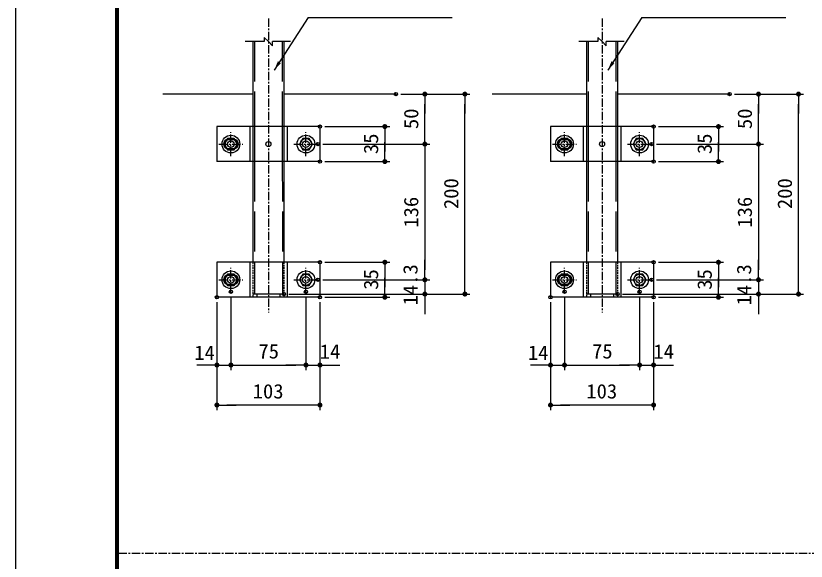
# Model space of a CAD drawing. Units: millimetres, scale not verified. Extents: x -4455 to 4455, y -3150 to 3150.
# Drawn here: x -4455 to -2085, y -24 to 1612 of the extents above; entities that cross this region are included whole.
import ezdxf
from ezdxf.enums import TextEntityAlignment as Align

# ---------------------------------------------------------------- set-up
doc = ezdxf.new("R2010")
doc.units = ezdxf.units.MM
doc.header["$LTSCALE"] = 20
doc.header["$PDMODE"] = 32
doc.header["$PDSIZE"] = 10
for name, pattern in [('DASHED', [7.5, 6, -1.5]), ('USER1', [1.125, 0.75, -0.125, 0.125, -0.125]), ('USER2', [2, 1.25, -0.25, 0.25, -0.25]), ('USER3', [0.375, 0.25, -0.125])]:
    doc.linetypes.add(name, pattern=pattern)
for name, color, linetype, lineweight in [('0-1_7詳細', 7, 'Continuous', 25), ('0-3_SUNPOU', 1, 'Continuous', 25), ('0-6_10枠', 7, 'Continuous', 25), ('0-7_中心線', 1, 'USER2', 25), ('0-9_SCALE', 7, 'Continuous', 25), ('0-D_5寸法', 1, 'Continuous', 25)]:
    doc.layers.add(name, color=color, linetype=linetype, lineweight=lineweight)
doc.layers.add('0-4_DEFPOINTS', color=7, linetype='Continuous')
doc.styles.add('ＭＳ ゴシック', font='')
doc.styles.get('ＭＳ ゴシック').set_extended_font_data('MS Gothic')

# ---------------------------------------------------------------- blocks, each defined once
blk = doc.blocks.new('M1')
at = {"layer": '0-3_SUNPOU'}
blk.add_line((-5, 0), (-38.58, 0), dxfattribs=at)
for points in [[(0, 0), (-5, 0), (-4.96, 0.63)], [(0, 0), (-4.96, -0.63), (-5, 0)], [(0, 0), (-4.96, 0.63), (-4.84, 1.24)], [(0, 0), (-4.84, -1.24), (-4.96, -0.63)], [(0, 0), (-4.84, 1.24), (-4.65, 1.84)], [(0, 0), (-4.65, -1.84), (-4.84, -1.24)], [(0, 0), (-4.65, 1.84), (-4.38, 2.41)], [(0, 0), (-4.38, -2.41), (-4.65, -1.84)], [(0, 0), (-4.38, 2.41), (-4.05, 2.94)], [(0, 0), (-4.05, -2.94), (-4.38, -2.41)], [(0, 0), (-4.05, 2.94), (-3.64, 3.42)], [(0, 0), (-3.64, -3.42), (-4.05, -2.94)], [(0, 0), (-3.64, 3.42), (-3.19, 3.85)], [(0, 0), (-3.19, -3.85), (-3.64, -3.42)], [(0, 0), (-3.19, 3.85), (-2.68, 4.22)], [(0, 0), (-2.68, -4.22), (-3.19, -3.85)], [(0, 0), (-2.68, 4.22), (-2.13, 4.52)], [(0, 0), (-2.13, -4.52), (-2.68, -4.22)], [(0, 0), (-2.13, 4.52), (-1.55, 4.76)], [(0, 0), (-1.55, -4.76), (-2.13, -4.52)], [(0, 0), (-1.55, 4.76), (-0.94, 4.91)], [(0, 0), (-0.94, -4.91), (-1.55, -4.76)], [(0, 0), (-0.94, 4.91), (-0.31, 4.99)], [(0, 0), (-0.31, -4.99), (-0.94, -4.91)], [(0, 0), (-0.31, 4.99), (0.31, 4.99)], [(0, 0), (0.31, -4.99), (-0.31, -4.99)], [(0, 0), (0.31, 4.99), (0.94, 4.91)], [(0, 0), (0.94, 4.91), (1.55, 4.76)], [(0, 0), (1.55, 4.76), (2.13, 4.52)], [(0, 0), (2.13, 4.52), (2.68, 4.22)], [(0, 0), (2.68, 4.22), (3.19, 3.85)], [(0, 0), (3.19, 3.85), (3.64, 3.42)], [(0, 0), (3.64, 3.42), (4.05, 2.94)], [(0, 0), (4.05, 2.94), (4.38, 2.41)], [(0, 0), (4.38, 2.41), (4.65, 1.84)], [(0, 0), (4.65, 1.84), (4.84, 1.24)], [(0, 0), (4.84, 1.24), (4.96, 0.63)], [(0, 0), (4.96, 0.63), (5, 0)], [(0, 0), (0.94, -4.91), (0.31, -4.99)], [(0, 0), (1.55, -4.76), (0.94, -4.91)], [(0, 0), (2.13, -4.52), (1.55, -4.76)], [(0, 0), (2.68, -4.22), (2.13, -4.52)], [(0, 0), (3.19, -3.85), (2.68, -4.22)], [(0, 0), (3.64, -3.42), (3.19, -3.85)], [(0, 0), (4.05, -2.94), (3.64, -3.42)], [(0, 0), (4.38, -2.41), (4.05, -2.94)], [(0, 0), (4.65, -1.84), (4.38, -2.41)], [(0, 0), (4.84, -1.24), (4.65, -1.84)], [(0, 0), (4.96, -0.63), (4.84, -1.24)], [(0, 0), (5, 0), (4.96, -0.63)]]:
    blk.add_solid(points, dxfattribs=at)

msp = doc.modelspace()

# ---------------------------------------------------------------- linework, layer by layer
at = {"layer": '0-1_7詳細', "color": 1, "linetype": 'USER2'}
for p, q in [((-3697.66, 1603.44), (-3697.66, 721.58)), ((-2697.47, 1603.44), (-2697.47, 721.58)), ((-3810.16, 1191.03), (-3810.16, 1262.9)), ((-3585.16, 1191.03), (-3585.16, 1262.9)), ((-2809.97, 1191.03), (-2809.97, 1262.9)), ((-2584.97, 1191.03), (-2584.97, 1262.9)), ((-3846.09, 1226.97), (-3774.22, 1226.97)), ((-3621.09, 1226.97), (-3549.22, 1226.97)), ((-2845.91, 1226.97), (-2774.04, 1226.97)), ((-2620.91, 1226.97), (-2549.04, 1226.97)), ((-3810.16, 783.94), (-3810.16, 855.81)), ((-3585.16, 783.94), (-3585.16, 855.81)), ((-2809.97, 783.94), (-2809.97, 855.81)), ((-2584.97, 783.94), (-2584.97, 855.81)), ((-3846.09, 819.87), (-3774.22, 819.87)), ((-3621.09, 819.87), (-3549.22, 819.87)), ((-2845.91, 819.87), (-2774.04, 819.87)), ((-2620.91, 819.87), (-2549.04, 819.87))]:
    msp.add_line(p, q, dxfattribs=at)
at = {"layer": '0-1_7詳細', "color": 1}
for p, q in [((-3578.19, 1606.81), (-3146.93, 1606.81)), ((-2578.01, 1606.81), (-2146.74, 1606.81)), ((-3300.28, 1376.97), (-3213.63, 1376.97)), ((-3300.28, 1376.97), (-3093.63, 1376.97)), ((-2300.1, 1376.97), (-2093.45, 1376.97)), ((-2300.1, 1376.97), (-2213.45, 1376.97)), ((-3228.63, 1256.97), (-3228.63, 1346.97)), ((-3108.63, 806.97), (-3108.63, 1346.97)), ((-2228.45, 1256.97), (-2228.45, 1346.97)), ((-2108.45, 806.97), (-2108.45, 1346.97)), ((-3528.16, 1279.47), (-3333.63, 1279.47)), ((-2527.97, 1279.47), (-2333.45, 1279.47)), ((-3348.63, 1249.47), (-3348.63, 1204.47)), ((-2348.45, 1249.47), (-2348.45, 1204.47)), ((-3534.22, 1226.97), (-3213.63, 1226.97)), ((-3534.22, 1226.97), (-3213.63, 1226.97)), ((-2534.04, 1226.97), (-2213.45, 1226.97)), ((-2534.04, 1226.97), (-2213.45, 1226.97)), ((-3228.63, 1196.97), (-3228.63, 849.87)), ((-2228.45, 1196.97), (-2228.45, 849.87)), ((-3528.16, 1174.47), (-3333.63, 1174.47)), ((-2527.97, 1174.47), (-2333.45, 1174.47)), ((-3228.63, 849.87), (-3228.63, 879.87)), ((-2228.45, 849.87), (-2228.45, 879.87)), ((-3528.16, 872.37), (-3333.63, 872.37)), ((-2527.97, 872.37), (-2333.45, 872.37)), ((-3348.63, 842.37), (-3348.63, 797.37)), ((-2348.45, 842.37), (-2348.45, 797.37)), ((-3534.22, 819.87), (-3213.63, 819.87)), ((-3534.22, 819.87), (-3213.63, 819.87)), ((-3228.63, 819.87), (-3228.63, 776.97)), ((-2534.04, 819.87), (-2213.45, 819.87)), ((-2534.04, 819.87), (-2213.45, 819.87)), ((-2228.45, 819.87), (-2228.45, 776.97)), ((-3810.16, 768.94), (-3810.16, 549.03)), ((-3810.16, 768.94), (-3810.16, 549.03)), ((-3636.15, 776.97), (-3093.63, 776.97)), ((-3636.15, 776.97), (-3213.63, 776.97)), ((-3585.16, 768.94), (-3585.16, 549.03)), ((-3585.16, 768.94), (-3585.16, 549.03)), ((-3528.16, 767.37), (-3333.63, 767.37)), ((-2809.97, 768.94), (-2809.97, 549.03)), ((-2809.97, 768.94), (-2809.97, 549.03)), ((-2635.97, 776.97), (-2213.45, 776.97)), ((-2635.97, 776.97), (-2093.45, 776.97)), ((-2584.97, 768.94), (-2584.97, 549.03)), ((-2584.97, 768.94), (-2584.97, 549.03)), ((-2527.97, 767.37), (-2333.45, 767.37)), ((-3852.16, 752.37), (-3852.16, 429.03)), ((-3852.16, 752.37), (-3852.16, 549.03)), ((-3543.16, 752.37), (-3543.16, 429.03)), ((-3543.16, 752.37), (-3543.16, 549.03)), ((-3228.63, 746.97), (-3228.63, 716.97)), ((-2851.97, 752.37), (-2851.97, 549.03)), ((-2851.97, 752.37), (-2851.97, 429.03)), ((-2542.97, 752.37), (-2542.97, 549.03)), ((-2542.97, 752.37), (-2542.97, 429.03)), ((-2228.45, 746.97), (-2228.45, 716.97)), ((-3882.16, 564.03), (-3912.16, 564.03)), ((-3852.16, 564.03), (-3810.16, 564.03)), ((-3780.16, 564.03), (-3615.16, 564.03)), ((-3780.16, 564.03), (-3750.16, 564.03)), ((-3615.16, 564.03), (-3645.16, 564.03)), ((-3585.16, 564.03), (-3543.16, 564.03)), ((-3513.16, 564.03), (-3483.16, 564.03)), ((-2881.97, 564.03), (-2911.97, 564.03)), ((-2851.97, 564.03), (-2809.97, 564.03)), ((-2779.97, 564.03), (-2749.97, 564.03)), ((-2779.97, 564.03), (-2614.97, 564.03)), ((-2614.97, 564.03), (-2644.97, 564.03)), ((-2584.97, 564.03), (-2542.97, 564.03)), ((-2512.97, 564.03), (-2482.97, 564.03)), ((-3573.16, 444.03), (-3822.16, 444.03)), ((-2572.97, 444.03), (-2821.97, 444.03))]:
    msp.add_line(p, q, dxfattribs=at)
at = {"layer": '0-1_7詳細', "color": 4}
for p, q in [((-3710.21, 1546.6), (-3697.66, 1534.38)), ((-3710.21, 1546.6), (-3710.21, 1534.38)), ((-2710.03, 1546.6), (-2710.03, 1534.38)), ((-2710.03, 1546.6), (-2697.47, 1534.38)), ((-3710.21, 1534.38), (-3767.39, 1534.38)), ((-3685.1, 1522.16), (-3697.66, 1534.38)), ((-3685.1, 1522.16), (-3685.1, 1534.38)), ((-3631.01, 1534.38), (-3685.1, 1534.38)), ((-2710.03, 1534.38), (-2767.21, 1534.38)), ((-2684.91, 1522.16), (-2697.47, 1534.38)), ((-2630.82, 1534.38), (-2684.91, 1534.38)), ((-2684.91, 1522.16), (-2684.91, 1534.38))]:
    msp.add_line(p, q, dxfattribs=at)
at = {"layer": '0-1_7詳細'}
for p, q in [((-3744.16, 1534.38), (-3744.16, 1279.47)), ((-3651.16, 1534.38), (-3651.16, 1279.47)), ((-2743.97, 1534.38), (-2743.97, 1279.47)), ((-2650.97, 1534.38), (-2650.97, 1279.47)), ((-3744.16, 1376.97), (-4014.57, 1376.97)), ((-3315.28, 1376.97), (-3651.16, 1376.97)), ((-2743.97, 1376.97), (-3027.14, 1376.97)), ((-2315.1, 1376.97), (-2650.97, 1376.97)), ((-3852.16, 1279.47), (-3852.16, 1174.47)), ((-3543.16, 1279.47), (-3852.16, 1279.47)), ((-3753.76, 1279.47), (-3753.76, 1174.47)), ((-3641.56, 1279.47), (-3641.56, 1174.47)), ((-3543.16, 1279.47), (-3543.16, 1174.47)), ((-2753.57, 1279.47), (-2753.57, 1174.47)), ((-2641.37, 1279.47), (-2641.37, 1174.47)), ((-2542.97, 1279.47), (-2542.97, 1174.47)), ((-3819.16, 1240.47), (-3801.16, 1240.47)), ((-2818.97, 1240.47), (-2800.97, 1240.47)), ((-3819.16, 1213.47), (-3801.16, 1213.47)), ((-2818.97, 1213.47), (-2800.97, 1213.47)), ((-3543.16, 1174.47), (-3852.16, 1174.47)), ((-3744.16, 1174.47), (-3744.15, 872.37)), ((-3651.16, 1174.47), (-3651.15, 872.37)), ((-2542.97, 1174.47), (-2851.97, 1174.47)), ((-2743.97, 1174.47), (-2743.97, 872.37)), ((-2650.97, 1174.47), (-2650.97, 872.37)), ((-3753.75, 872.37), (-3753.75, 767.37)), ((-3641.55, 872.37), (-3641.55, 767.37)), ((-3543.16, 872.37), (-3543.16, 767.37)), ((-2851.97, 872.37), (-2851.97, 767.37)), ((-2542.97, 872.37), (-2851.97, 872.37)), ((-2753.57, 872.37), (-2753.57, 767.37)), ((-2641.37, 872.37), (-2641.37, 767.37)), ((-2542.97, 872.37), (-2542.97, 767.37)), ((-3819.16, 833.37), (-3801.16, 833.37)), ((-2818.97, 833.37), (-2800.97, 833.37)), ((-3819.16, 806.37), (-3801.16, 806.37)), ((-2818.97, 806.37), (-2800.97, 806.37)), ((-3543.16, 767.37), (-3852.16, 767.37)), ((-2542.97, 767.37), (-2851.97, 767.37))]:
    msp.add_line(p, q, dxfattribs=at)
at = {"layer": '0-1_7詳細', "color": 1, "linetype": 'DASHED'}
for p, q in [((-3739.36, 1534.38), (-3739.36, 1279.47)), ((-3655.96, 1534.38), (-3655.96, 1279.47)), ((-2739.17, 1534.38), (-2739.17, 1279.47)), ((-2655.77, 1534.38), (-2655.77, 1279.47)), ((-3744.16, 1279.47), (-3744.16, 1174.47)), ((-3739.36, 1279.47), (-3739.36, 1174.47)), ((-3655.96, 1279.47), (-3655.96, 1174.47)), ((-3651.16, 1279.47), (-3651.16, 1174.47)), ((-2743.97, 1279.47), (-2743.97, 1174.47)), ((-2739.17, 1279.47), (-2739.17, 1174.47)), ((-2655.77, 1279.47), (-2655.77, 1174.47)), ((-2650.97, 1279.47), (-2650.97, 1174.47)), ((-3739.36, 1174.47), (-3739.35, 872.37)), ((-3655.96, 1174.47), (-3655.95, 872.37)), ((-2739.17, 1174.47), (-2739.17, 872.37)), ((-2655.77, 1174.47), (-2655.77, 872.37)), ((-3739.35, 872.37), (-3739.35, 776.97)), ((-3655.95, 872.37), (-3655.95, 776.97)), ((-2739.17, 872.37), (-2739.17, 776.97)), ((-2655.77, 872.37), (-2655.77, 776.97)), ((-3651.15, 776.97), (-3744.15, 776.97)), ((-2650.97, 776.97), (-2743.97, 776.97))]:
    msp.add_line(p, q, dxfattribs=at)
at = {"layer": '0-1_7詳細', "color": 1, "linetype": 'USER3'}
for p, q in [((-3744.15, 872.37), (-3744.15, 767.37)), ((-3651.15, 872.37), (-3651.15, 767.37)), ((-2743.97, 872.37), (-2743.97, 767.37)), ((-2650.97, 872.37), (-2650.97, 767.37))]:
    msp.add_line(p, q, dxfattribs=at)
at = {"layer": '0-1_7詳細', "color": 1, "linetype": 'USER1'}
for p, q in [((-3732.16, 776.97), (-3732.16, 767.37)), ((-3663.16, 776.97), (-3663.16, 767.37)), ((-2731.97, 776.97), (-2731.97, 767.37)), ((-2662.97, 776.97), (-2662.97, 767.37))]:
    msp.add_line(p, q, dxfattribs=at)
at = {"layer": '0-1_7詳細'}
for points in [[(-2542.97, 1279.47), (-2851.97, 1279.47), (-2851.97, 1174.47)], [(-3543.16, 872.37), (-3852.16, 872.37), (-3852.16, 767.37)]]:
    msp.add_lwpolyline(points, dxfattribs=at)
for points in [[(-3790.56, 1226.97), (-3800.36, 1243.94), (-3819.96, 1243.94), (-3829.76, 1226.97), (-3819.96, 1209.99), (-3800.36, 1209.99)], [(-3565.56, 1226.97), (-3575.36, 1243.94), (-3594.96, 1243.94), (-3604.76, 1226.97), (-3594.96, 1209.99), (-3575.36, 1209.99)], [(-2790.37, 1226.97), (-2800.17, 1243.94), (-2819.77, 1243.94), (-2829.57, 1226.97), (-2819.77, 1209.99), (-2800.17, 1209.99)], [(-2565.37, 1226.97), (-2575.17, 1243.94), (-2594.77, 1243.94), (-2604.57, 1226.97), (-2594.77, 1209.99), (-2575.17, 1209.99)], [(-3790.56, 819.87), (-3800.36, 836.85), (-3819.96, 836.85), (-3829.76, 819.87), (-3819.96, 802.9), (-3800.36, 802.9)], [(-3565.56, 819.87), (-3575.36, 836.85), (-3594.96, 836.85), (-3604.76, 819.87), (-3594.96, 802.9), (-3575.36, 802.9)], [(-2790.37, 819.87), (-2800.17, 836.85), (-2819.77, 836.85), (-2829.57, 819.87), (-2819.77, 802.9), (-2800.17, 802.9)], [(-2565.37, 819.87), (-2575.17, 836.85), (-2594.77, 836.85), (-2604.57, 819.87), (-2594.77, 802.9), (-2575.17, 802.9)]]:
    msp.add_lwpolyline(points, close=True, dxfattribs=at)
for centre, radius in [((-3810.16, 1226.97), 26.67), ((-3810.16, 1226.97), 17), ((-3810.16, 1226.97), 10), ((-3585.16, 1226.97), 26.67), ((-3585.16, 1226.97), 17), ((-3585.16, 1226.97), 10), ((-2809.97, 1226.97), 26.67), ((-2809.97, 1226.97), 17), ((-2809.97, 1226.97), 10), ((-2584.97, 1226.97), 26.67), ((-2584.97, 1226.97), 17), ((-2584.97, 1226.97), 10), ((-3810.16, 819.87), 26.67), ((-3810.16, 819.87), 17), ((-3810.16, 819.87), 10), ((-3585.16, 819.87), 26.67), ((-3585.16, 819.87), 17), ((-3585.16, 819.87), 10), ((-2809.97, 819.87), 26.67), ((-2809.97, 819.87), 17), ((-2809.97, 819.87), 10), ((-2584.97, 819.87), 26.67), ((-2584.97, 819.87), 17), ((-2584.97, 819.87), 10)]:
    msp.add_circle(centre, radius, dxfattribs=at)
for centre, start, end in [((-3819.16, 1226.97), 90, 270), ((-3801.16, 1226.97), 270, 90), ((-2818.97, 1226.97), 90, 270), ((-2800.97, 1226.97), 270, 90), ((-3819.16, 819.87), 90, 270), ((-3801.16, 819.87), 270, 90), ((-2818.97, 819.87), 90, 270), ((-2800.97, 819.87), 270, 90)]:
    msp.add_arc(centre, 13.5, start, end, dxfattribs=at)
at = {"layer": '0-4_DEFPOINTS'}
for p in [(-3315.28, 1376.97), (-3228.63, 1376.97), (-3108.63, 1376.97), (-2315.1, 1376.97), (-2228.45, 1376.97), (-2108.45, 1376.97), (-3543.16, 1279.47), (-2542.97, 1279.47), (-3549.22, 1226.97), (-2549.04, 1226.97), (-3543.16, 1174.47), (-3348.63, 1174.47), (-2542.97, 1174.47), (-2348.45, 1174.47), (-3543.16, 872.37), (-2542.97, 872.37), (-3549.22, 819.87), (-3228.63, 819.87), (-2549.04, 819.87), (-2228.45, 819.87), (-3810.16, 783.94), (-3651.15, 776.97), (-3585.16, 783.94), (-3228.63, 776.97), (-2809.97, 783.94), (-2650.97, 776.97), (-2584.97, 783.94), (-2228.45, 776.97), (-3852.16, 767.37), (-3543.16, 767.37), (-3348.63, 767.37), (-2851.97, 767.37), (-2542.97, 767.37), (-2348.45, 767.37), (-3810.16, 564.03), (-3585.16, 564.03), (-3543.16, 564.03), (-2809.97, 564.03), (-2584.97, 564.03), (-2542.97, 564.03), (-3852.16, 444.03), (-2851.97, 444.03)]:
    msp.add_point(p, dxfattribs=at)
at = {"layer": '0-6_10枠', "color": 3}
msp.add_lwpolyline([(-4455, 3150), (4455, 3150), (4455, -3150), (-4455, -3150)], close=True, dxfattribs=at)
at = {"layer": '0-6_10枠'}
for points in [[(-4155, 2962.5), (4155, 2962.5), (4155, -2962.5), (-4155, -2962.5)], [(-4153.13, 2960.62), (4153.12, 2960.62), (4153.12, -2960.63), (-4153.13, -2960.63)], [(-4151.25, 2958.75), (4151.25, 2958.75), (4151.25, -2958.75), (-4151.25, -2958.75)], [(-4149.38, 2956.87), (4149.37, 2956.87), (4149.37, -2956.88), (-4149.38, -2956.88)], [(-4147.5, 2955), (4147.5, 2955), (4147.5, -2955), (-4147.5, -2955)]]:
    msp.add_lwpolyline(points, close=True, dxfattribs=at)
at = {"layer": '0-7_中心線'}
msp.add_line((-4147.5, 0), (4147.5, 0), dxfattribs=at)
at = {"layer": '0-9_SCALE'}
for centre in [(-3697.66, 1226.97), (-2697.47, 1226.97)]:
    msp.add_circle(centre, 7.5, dxfattribs=at)
at = {"layer": '0-D_5寸法'}
for p, q in [((-3578.19, 1606.81), (-3679.99, 1449.14)), ((-2578.01, 1606.81), (-2679.8, 1449.14))]:
    msp.add_line(p, q, dxfattribs=at)
for points in [[(-3681.07, 1447.46), (-3669.18, 1475.49), (-3660.43, 1469.84)], [(-2680.89, 1447.46), (-2668.99, 1475.49), (-2660.24, 1469.84)]]:
    msp.add_solid(points, dxfattribs=at)

# ---------------------------------------------------------------- block references
at = {"layer": '0-1_7詳細', "xscale": 1.5, "yscale": 1.5}
for p, rotation in [((-3228.63, 1376.97), 90), ((-3108.63, 1376.97), 90), ((-2228.45, 1376.97), 90), ((-2108.45, 1376.97), 90), ((-3348.63, 1279.47), 90), ((-3228.63, 1226.97), 270), ((-2348.45, 1279.47), 90), ((-2228.45, 1226.97), 270), ((-3348.63, 1174.47), 270), ((-3228.63, 1226.97), 90), ((-2348.45, 1174.47), 270), ((-2228.45, 1226.97), 90), ((-3348.63, 872.37), 90), ((-3228.63, 819.87), 270), ((-3228.63, 819.87), 270), ((-2348.45, 872.37), 90), ((-2228.45, 819.87), 270), ((-2228.45, 819.87), 270), ((-3108.63, 776.97), 270), ((-2108.45, 776.97), 270), ((-3348.63, 767.37), 270), ((-2348.45, 767.37), 270), ((-3228.63, 776.97), 90), ((-2228.45, 776.97), 90), ((-3810.16, 564.03), 180), ((-3810.16, 564.03), 180), ((-3543.16, 564.03), 180), ((-2809.97, 564.03), 180), ((-2809.97, 564.03), 180), ((-2542.97, 564.03), 180), ((-3852.16, 444.03), 180), ((-2851.97, 444.03), 180)]:
    msp.add_blockref('M1', p, dxfattribs=dict(at, rotation=rotation))
for p in [(-3852.16, 564.03), (-3585.16, 564.03), (-3585.16, 564.03), (-2851.97, 564.03), (-2584.97, 564.03), (-2584.97, 564.03), (-3543.16, 444.03), (-2542.97, 444.03)]:
    msp.add_blockref('M1', p, dxfattribs=at)

# ---------------------------------------------------------------- texts
at = {"layer": '0-1_7詳細', "color": 3, "style": 'ＭＳ ゴシック', "width": 1.05}
for s, p in [('50', (-3235.3, 1271.97)), ('50', (-2235.12, 1271.97)), ('35', (-3355.63, 1196.97)), ('35', (-2355.44, 1196.97)), ('200', (-3115.3, 1031.97)), ('200', (-2115.12, 1031.97)), ('136', (-3235.3, 976.17)), ('136', (-2235.12, 976.17)), ('14.3', (-3237.42, 743.01)), ('14.3', (-2237.24, 743.01)), ('35', (-3355.63, 789.87)), ('35', (-2355.44, 789.87))]:
    msp.add_text(s, height=43.26, rotation=90, dxfattribs=at).set_placement(p, align=Align.BOTTOM_LEFT)
for s, p in [('14', (-3920.03, 566.6)), ('75', (-3727.66, 570.7)), ('14', (-3543.87, 569.94)), ('14', (-2919.85, 566.6)), ('75', (-2727.47, 570.7)), ('14', (-2543.69, 569.94)), ('103', (-3744.91, 450.7)), ('103', (-2744.72, 450.7))]:
    msp.add_text(s, height=43.26, dxfattribs=at).set_placement(p, align=Align.BOTTOM_LEFT)

doc.saveas('drawing.dxf')
